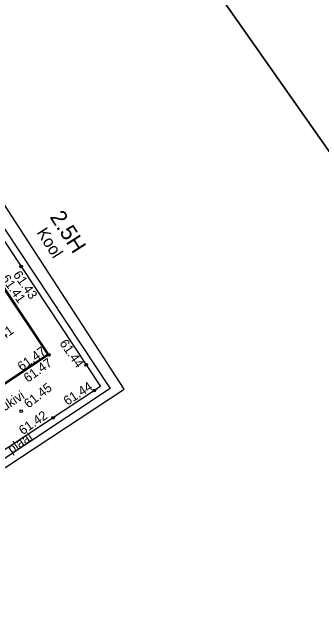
# Model space of a CAD drawing. Extents: x 634915 to 636012, y 6468014 to 6469078.
# Drawn here: x 635302.97 to 635326.27, y 6468532.12 to 6468578.38 of the extents above; entities that cross this region are included whole.
import ezdxf

# ---------------------------------------------------------------- set-up
doc = ezdxf.new("R2010")
doc.units = 0
for name, color, linetype in [('HOONE', 7, 'Continuous'), ('HOONEDET', 7, 'Continuous'), ('KORGUS-EH2000', 7, 'Continuous'), ('MOOTPIIR', 7, 'Continuous'), ('PIIR', 7, 'Continuous'), ('TEE', 7, 'Continuous')]:
    doc.layers.add(name, color=color, linetype=linetype)

msp = doc.modelspace()

# ---------------------------------------------------------------- linework, layer by layer
at = {"layer": 'HOONE'}
msp.add_lwpolyline([(635301.732, 6468569.55), (635298.573, 6468567.505), (635298.889, 6468567.007), (635299.016, 6468567.088), (635310.338, 6468549.999), (635297.393, 6468541.42), (635288.343, 6468535.421), (635276.039, 6468547.804), (635275.708, 6468547.467), (635276.788, 6468546.395), (635272.314, 6468541.963), (635260.809, 6468530.527), (635259.75, 6468531.611), (635259.376, 6468531.265), (635266.225, 6468524.384), (635258.649, 6468519.378), (635255.336, 6468524.393), (635246.22, 6468518.321), (635236.07, 6468511.573), (635243.423, 6468500.476), (635261.857, 6468512.643), (635265.135, 6468507.649), (635297.189, 6468528.897)], dxfattribs=at)
at = {"layer": 'HOONEDET'}
msp.add_lwpolyline([(635301.175, 6468569.835), (635298.849, 6468568.335), (635297.993, 6468567.734), (635303.622, 6468559.212), (635309.61, 6468550.167), (635301.161, 6468544.581), (635301.132, 6468544.569)], dxfattribs=at)
at = {"layer": 'KORGUS-EH2000'}
for centre in [(635303.622, 6468559.212), (635305.66, 6468552.555), (635305.721, 6468552.542), (635308.538, 6468551.786), (635309.141, 6468549.856), (635303.644, 6468548.305), (635306.052, 6468547.804)]:
    msp.add_circle(centre, 0.1, dxfattribs=at)
at = {"layer": 'MOOTPIIR'}
msp.add_lwpolyline([(635294.203, 6468526.213), (635288.025, 6468534.538), (635311.382, 6468549.95), (635300.392, 6468566.862), (635301.175, 6468569.835), (635297.221, 6468573.203), (635284.883, 6468590.021), (635282.32, 6468588.286), (635282.066, 6468588.062), (635281.26, 6468584.269), (635274.465, 6468579.759), (635267.558, 6468575.286), (635276.01, 6468562.368), (635242.378, 6468540.146)], dxfattribs=at)
at = {"layer": 'PIIR'}
msp.add_lwpolyline([(635194.44, 6468568.26), (635207.44, 6468582.05), (635227.22, 6468600.98), (635241.55, 6468614.27), (635255.89, 6468627.38), (635273.6, 6468642.68), (635286.03, 6468653.14), (635300.57, 6468664.83), (635316.16, 6468676.61), (635348.32, 6468627.48), (635305.49, 6468598.32), (635341.2, 6468547.43), (635377.42, 6468556.55), (635369.15, 6468578.33), (635371.53, 6468589.97), (635443.02, 6468636.29), (635459.58, 6468607.43), (635509.37, 6468465.57), (635505.89, 6468453.29)], dxfattribs=at)
msp.add_lwpolyline([(635348.32, 6468627.48), (635371.53, 6468589.97), (635369.15, 6468578.33), (635377.42, 6468556.55), (635341.2, 6468547.43), (635305.49, 6468598.32)], close=True, dxfattribs=at)
at = {"layer": 'TEE'}
for points in [[(635296.303, 6468566.565), (635299.063, 6468562.414), (635302.332, 6468557.501), (635305.61, 6468552.564), (635298.854, 6468548.042), (635298.898, 6468547.976)], [(635296.369, 6468566.609), (635299.13, 6468562.458), (635302.399, 6468557.545), (635305.721, 6468552.542), (635298.898, 6468547.976)]]:
    msp.add_lwpolyline(points, dxfattribs=at)

# ---------------------------------------------------------------- texts
at = {"layer": 'HOONE'}
for s, height, p in [('2.5H', 1.2, (635305.754, 6468562.94)), ('Kool', 0.9, (635304.768, 6468561.772))]:
    msp.add_text(s, height=height, rotation=302.8221, dxfattribs=at).set_placement(p)
at = {"layer": 'HOONEDET'}
msp.add_text('plaat', height=0.7, rotation=33.8608, dxfattribs=at).set_placement((635302.904, 6468545.08))
at = {"layer": 'KORGUS-EH2000'}
for s, rotation, p in [('61.43', 304.9354, (635302.996, 6468558.583)), ('61.41', 304.9354, (635302.101, 6468558.297)), ('61.41', 35.563, (635301.231, 6468552.87)), ('61.44', 304.9354, (635306.493, 6468553.412)), ('61.47', 35.563, (635303.672, 6468551.289)), ('61.47', 35.563, (635304.137, 6468550.425)), ('61.45', 38.546, (635304.195, 6468548.484)), ('61.44', 33.1997, (635307.112, 6468548.701)), ('61.42', 34.7675, (635303.762, 6468546.475))]:
    msp.add_text(s, height=0.7, rotation=rotation, dxfattribs=at).set_placement(p)
at = {"layer": 'TEE'}
msp.add_text('murukivi', height=0.7, rotation=32.9662, dxfattribs=at).set_placement((635301.041, 6468547.407))

doc.saveas('drawing.dxf')
